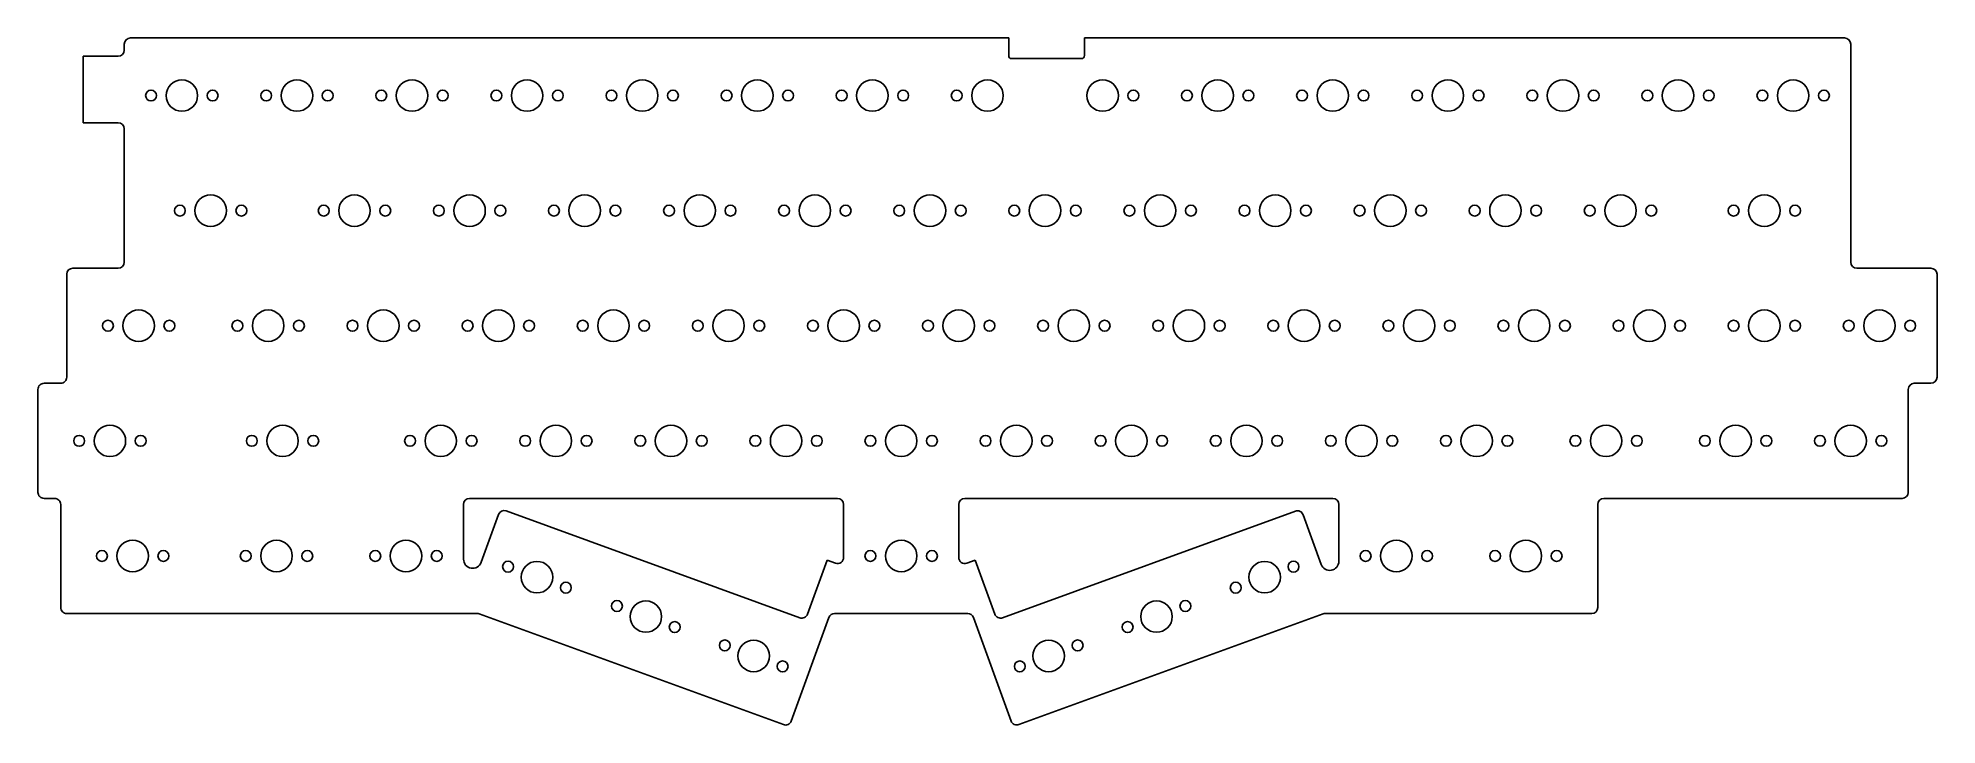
# Model space of a CAD drawing. Extents: x -5 to 309, y -104 to 10.
import ezdxf

# ---------------------------------------------------------------- set-up
doc = ezdxf.new("R2010")
doc.units = 0
doc.layers.add('BLACK', color=7, linetype='CONTINUOUS')

msp = doc.modelspace()

# ---------------------------------------------------------------- linework, layer by layer
at = {"layer": 'BLACK', "linetype": 'CONTINUOUS'}
for p, q in [((155.5, 9.5), (10.5, 9.5)), ((155.5, 6.6), (155.5, 9.5)), ((168, 9.5), (168, 6.6)), ((293.5, 9.5), (168, 9.5)), ((2.7, 6.5), (8.5, 6.5)), ((2.7, -4.5), (2.7, 6.5)), ((9.5, 7.5), (9.5, 8.5)), ((294.5, -27.5), (294.5, 8.5)), ((167.5, 6.1), (156, 6.1)), ((8.5, -4.5), (2.7, -4.5)), ((9.5, -27.5), (9.5, -5.5)), ((0, -46.5), (0, -29.5)), ((1, -28.5), (8.5, -28.5)), ((307.75, -28.5), (295.5, -28.5)), ((308.75, -46.5), (308.75, -29.5)), ((-4.75, -65.5), (-4.75, -48.5)), ((-3.75, -47.5), (-1, -47.5)), ((304, -65.5), (304, -48.5)), ((305, -47.5), (307.75, -47.5)), ((-2, -66.5), (-3.75, -66.5)), ((-1, -84.5), (-1, -67.5)), ((65.5, -67.5), (65.5, -76.530271)), ((118.75, -66.5), (66.5, -66.5)), ((72.558413, -68.568015), (121.012599, -86.203938)), ((127.25, -66.5), (118.75, -66.5)), ((128.25, -76.257439), (128.25, -67.5)), ((147.25, -76.257439), (147.25, -67.5)), ((148.25, -66.5), (156.75, -66.5)), ((202.831208, -68.60819), (154.487401, -86.203938)), ((156.75, -66.5), (209, -66.5)), ((210, -67.5), (210, -76.873705)), ((252.75, -84.5), (252.75, -67.5)), ((253.75, -66.5), (303, -66.5)), ((68.40948, -77.043292), (71.276708, -69.165666)), ((207.09052, -77.386726), (204.112914, -69.205839)), ((122.294189, -85.606222), (125.536538, -76.697962)), ((125.536538, -76.697962), (126.907988, -77.19713)), ((149.963462, -76.697962), (148.592012, -77.19713)), ((153.205811, -85.606222), (149.963462, -76.697962)), ((67.735627, -85.5), (0, -85.5)), ((118.316047, -103.845586), (68.077653, -85.560263)), ((125.818003, -86.157979), (119.597744, -103.24796)), ((137.75, -85.5), (126.757696, -85.5)), ((137.75, -85.5), (148.742304, -85.5)), ((149.681997, -86.157979), (155.901255, -103.245208)), ((157.182952, -103.842835), (207.413788, -85.560263)), ((207.755814, -85.5), (251.75, -85.5))]:
    msp.add_line(p, q, dxfattribs=at)
at = {"layer": 'BLACK'}
for centre, radius in [((13.925, 0), 0.9), ((19, 0), 2.6), ((24.075, 0), 0.9), ((32.925, 0), 0.9), ((38, 0), 2.6), ((43.075, 0), 0.9), ((51.925, 0), 0.9), ((57, 0), 2.6), ((62.075, 0), 0.9), ((70.925, 0), 0.9), ((76, 0), 2.6), ((81.075, 0), 0.9), ((89.925, 0), 0.9), ((95, 0), 2.6), ((100.075, 0), 0.9), ((108.925, 0), 0.9), ((114, 0), 2.6), ((119.075, 0), 0.9), ((127.925, 0), 0.9), ((133, 0), 2.6), ((138.075, 0), 0.9), ((146.925, 0), 0.9), ((152, 0), 2.6), ((171, 0), 2.6), ((176.075, 0), 0.9), ((184.925, 0), 0.9), ((190, 0), 2.6), ((195.075, 0), 0.9), ((203.925, 0), 0.9), ((209, 0), 2.6), ((214.075, 0), 0.9), ((222.925, 0), 0.9), ((228, 0), 2.6), ((233.075, 0), 0.9), ((241.925, 0), 0.9), ((247, 0), 2.6), ((252.075, 0), 0.9), ((260.925, 0), 0.9), ((266, 0), 2.6), ((271.075, 0), 0.9), ((279.925, 0), 0.9), ((285, 0), 2.6), ((290.075, 0), 0.9), ((18.675, -19), 0.9), ((23.75, -19), 2.6), ((28.825, -19), 0.9), ((42.425, -19), 0.9), ((47.5, -19), 2.6), ((52.575, -19), 0.9), ((61.425, -19), 0.9), ((66.5, -19), 2.6), ((71.575, -19), 0.9), ((80.425, -19), 0.9), ((85.5, -19), 2.6), ((90.575, -19), 0.9), ((99.425, -19), 0.9), ((104.5, -19), 2.6), ((109.575, -19), 0.9), ((118.425, -19), 0.9), ((123.5, -19), 2.6), ((128.575, -19), 0.9), ((137.425, -19), 0.9), ((142.5, -19), 2.6), ((147.575, -19), 0.9), ((156.425, -19), 0.9), ((161.5, -19), 2.6), ((166.575, -19), 0.9), ((175.425, -19), 0.9), ((180.5, -19), 2.6), ((185.575, -19), 0.9), ((194.425, -19), 0.9), ((199.5, -19), 2.6), ((204.575, -19), 0.9), ((213.425, -19), 0.9), ((218.5, -19), 2.6), ((223.575, -19), 0.9), ((232.425, -19), 0.9), ((237.5, -19), 2.6), ((242.575, -19), 0.9), ((251.425, -19), 0.9), ((256.5, -19), 2.6), ((261.575, -19), 0.9), ((275.175, -19), 0.9), ((280.25, -19), 2.6), ((285.325, -19), 0.9), ((6.8, -38), 0.9), ((11.875, -38), 2.6), ((16.95, -38), 0.9), ((28.175, -38), 0.9), ((33.25, -38), 2.6), ((38.325, -38), 0.9), ((47.175, -38), 0.9), ((52.25, -38), 2.6), ((57.325, -38), 0.9), ((66.175, -38), 0.9), ((71.25, -38), 2.6), ((76.325, -38), 0.9), ((85.175, -38), 0.9), ((90.25, -38), 2.6), ((95.325, -38), 0.9), ((104.175, -38), 0.9), ((109.25, -38), 2.6), ((114.325, -38), 0.9), ((123.175, -38), 0.9), ((128.25, -38), 2.6), ((133.325, -38), 0.9), ((142.175, -38), 0.9), ((147.25, -38), 2.6), ((152.325, -38), 0.9), ((161.175, -38), 0.9), ((166.25, -38), 2.6), ((171.325, -38), 0.9), ((180.175, -38), 0.9), ((185.25, -38), 2.6), ((190.325, -38), 0.9), ((199.175, -38), 0.9), ((204.25, -38), 2.6), ((209.325, -38), 0.9), ((218.175, -38), 0.9), ((223.25, -38), 2.6), ((228.325, -38), 0.9), ((237.175, -38), 0.9), ((242.25, -38), 2.6), ((247.325, -38), 0.9), ((256.175, -38), 0.9), ((261.25, -38), 2.6), ((266.325, -38), 0.9), ((275.175, -38), 0.9), ((280.25, -38), 2.6), ((285.325, -38), 0.9), ((294.175, -38), 0.9), ((299.25, -38), 2.6), ((304.325, -38), 0.9), ((2.05, -57), 0.9), ((7.125, -57), 2.6), ((12.2, -57), 0.9), ((30.55, -57), 0.9), ((35.625, -57), 2.6), ((40.7, -57), 0.9), ((56.675, -57), 0.9), ((61.75, -57), 2.6), ((66.825, -57), 0.9), ((75.675, -57), 0.9), ((80.75, -57), 2.6), ((85.825, -57), 0.9), ((94.675, -57), 0.9), ((99.75, -57), 2.6), ((104.825, -57), 0.9), ((113.675, -57), 0.9), ((118.75, -57), 2.6), ((123.825, -57), 0.9), ((132.675, -57), 0.9), ((137.75, -57), 2.6), ((142.825, -57), 0.9), ((151.675, -57), 0.9), ((156.75, -57), 2.6), ((161.825, -57), 0.9), ((170.675, -57), 0.9), ((175.75, -57), 2.6), ((180.825, -57), 0.9), ((189.675, -57), 0.9), ((194.75, -57), 2.6), ((199.825, -57), 0.9), ((208.675, -57), 0.9), ((213.75, -57), 2.6), ((218.825, -57), 0.9), ((227.675, -57), 0.9), ((232.75, -57), 2.6), ((237.825, -57), 0.9), ((249.05, -57), 0.9), ((254.125, -57), 2.6), ((259.2, -57), 0.9), ((270.425, -57), 0.9), ((275.5, -57), 2.6), ((280.575, -57), 0.9), ((289.425, -57), 0.9), ((294.5, -57), 2.6), ((299.575, -57), 0.9), ((5.8, -76), 0.9), ((10.875, -76), 2.6), ((15.95, -76), 0.9), ((29.55, -76), 0.9), ((34.625, -76), 2.6), ((39.7, -76), 0.9), ((50.925, -76), 0.9), ((56, -76), 2.6), ((61.075, -76), 0.9), ((132.675, -76), 0.9), ((137.75, -76), 2.6), ((142.825, -76), 0.9), ((214.425, -76), 0.9), ((219.5, -76), 2.6), ((224.575, -76), 0.9), ((235.8, -76), 0.9), ((240.875, -76), 2.6), ((245.95, -76), 0.9), ((72.85606, -77.764248), 0.9), ((77.625, -79.5), 2.6), ((197.75, -79.5), 2.6), ((202.51894, -77.764248), 0.899999), ((82.39394, -81.235752), 0.899999), ((192.98106, -81.235752), 0.9), ((90.83106, -84.264248), 0.9), ((95.6, -86), 2.6), ((179.9, -86), 2.6), ((184.66894, -84.264248), 0.899999), ((100.36894, -87.735752), 0.899999), ((175.13106, -87.735752), 0.9), ((108.63106, -90.764248), 0.9), ((113.4, -92.5), 2.6), ((162.1, -92.5), 2.6), ((166.86894, -90.764248), 0.899999), ((118.16894, -94.235752), 0.899999), ((157.33106, -94.235752), 0.9)]:
    msp.add_circle(centre, radius, dxfattribs=at)
for centre, radius, start, end in [((10.5, 8.5), 1, 90, 180), ((293.5, 8.5), 1, 0, 90), ((8.5, 7.5), 1, -90, 0), ((156, 6.6), 0.5, -180, -90), ((167.5, 6.6), 0.5, -90, 0), ((8.5, -5.5), 1, 0, 90), ((8.5, -27.5), 1, -90, 0), ((295.5, -27.5), 1, -180, -90), ((1, -29.5), 1, 90, 180), ((307.75, -29.5), 1, 0, 90), ((-0.999999, -46.500001), 0.999999, -90.0000573, 0.0000573), ((307.75, -46.5), 1, -90, 0), ((-3.750001, -48.499999), 0.999999, -270.0000573, -179.9999427), ((305, -48.5), 1, 90, 180), ((-3.750001, -65.500001), 0.999999, -180.0000573, -89.9999427), ((303, -65.5), 1, -90, 0), ((-1.999999, -67.499999), 0.999999, -0.0000573, 90.0000573), ((66.5, -67.5), 1, 90, 180), ((72.2164, -69.5077), 1.000004, 70.00023526, 159.99924179), ((127.25, -67.5), 1, 0, 90), ((148.25, -67.5), 1, 90, 180), ((203.1733, -69.5477), 0.999853, 19.99297143, 110.00744858), ((209, -67.5), 1, 0, 90), ((253.75, -67.5), 1, 90, 180), ((67, -76.5303), 1.499932, -180.00110772, -19.99939819), ((127.2501, -76.2575), 0.9999, -110.00617291, 0.00349539), ((148.25, -76.2575), 0.999938, -180.00349504, -69.99921126), ((208.5, -76.8737), 1.5, -159.99938138, -0.00019099), ((-0.000001, -84.500001), 0.999999, -180.0000573, -89.9999427), ((251.75, -84.5), 1, -90, 0), ((67.736, -86.4987), 0.9987, 69.99515529, 90.02139914), ((121.3547, -85.2646), 0.999673, -110.01130607, -19.9825483), ((126.7577, -86.5), 1.000004, 90.00022918, 160.00003969), ((148.7423, -86.5), 1, 19.99996031, 89.99977082), ((154.1454, -85.2645), 0.999754, -160.01402437, -69.99604008), ((207.7554, -86.4985), 0.998493, 89.97624391, 110.00656008), ((118.6581, -102.906), 0.999934, -110.00385873, -19.99771449), ((156.8409, -102.9032), 0.999957, -159.9997206, -69.99715555)]:
    msp.add_arc(centre, radius, start, end, dxfattribs=at)

doc.saveas('drawing.dxf')
